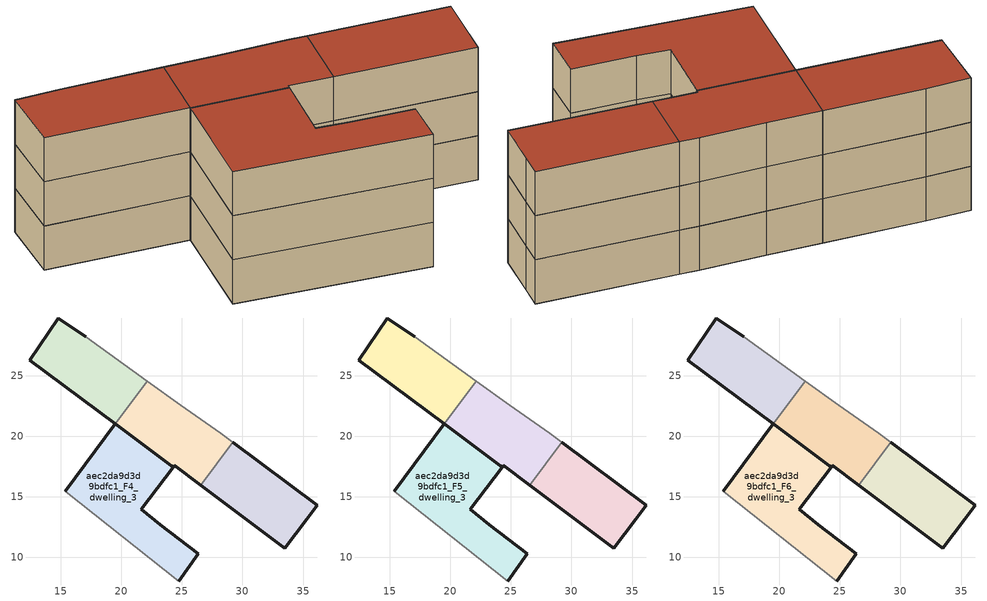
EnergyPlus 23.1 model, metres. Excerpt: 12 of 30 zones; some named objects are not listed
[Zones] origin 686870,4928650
aec2da9d3d9bdfc1_F4_dwelling_0
 floor to aec2da9d3d9bdfc1_F3_dwelling_0 (EU_floor_Construction): 35.3,13.12 36.18,14.3 29.21,19.49 26.56,15.94 33.49,10.72 z12
 wall outside (EU_wall_Construction): 29.21,19.49 36.18,14.3 35.3,13.12 33.49,10.72 26.56,15.94 z12:15
 wall to aec2da9d3d9bdfc1_F4_dwelling_1 (EU_wall_Construction): 26.56,15.94 29.21,19.49 z12:15
aec2da9d3d9bdfc1_F4_dwelling_1
 floor to aec2da9d3d9bdfc1_F3_dwelling_1 (EU_floor_Construction): 26.56,15.94 29.21,19.49 28.22,20.23 24.91,22.54 22.13,24.55 19.49,21.01 24.27,17.44 24.38,17.58 z12
 wall outside (EU_wall_Construction): 26.56,15.94 24.38,17.58 24.27,17.44 19.49,21.01 z12:15
 wall to aec2da9d3d9bdfc1_F4_dwelling_2 (EU_wall_Construction): 19.49,21.01 22.13,24.55 z12:15
 wall adiabatic (EU_wall_Construction): 22.13,24.55 24.91,22.54 28.22,20.23 29.21,19.49 z12:15
aec2da9d3d9bdfc1_F4_dwelling_2
 floor to aec2da9d3d9bdfc1_F3_dwelling_2 (EU_floor_Construction): 19.49,21.01 22.13,24.55 17.06,28.22 14.77,29.76 12.42,26.27 z12
 wall outside (EU_wall_Construction): 19.49,21.01 12.42,26.27 14.77,29.76 17.06,28.22 z12:15
 wall adiabatic (EU_wall_Construction): 17.06,28.22 22.13,24.55 z12:15
aec2da9d3d9bdfc1_F4_dwelling_3
 floor to aec2da9d3d9bdfc1_F3_dwelling_3 (EU_floor_Construction): 24.72,8.03 26.36,10.3 23.2,12.69 21.62,13.97 24.27,17.44 19.49,21.01 15.35,15.46 z12
 wall outside (EU_wall_Construction): 15.35,15.46 19.49,21.01 24.27,17.44 21.62,13.97 23.2,12.69 26.36,10.3 24.72,8.03 z12:15
 wall adiabatic (EU_wall_Construction): 24.72,8.03 15.35,15.46 z12:15
aec2da9d3d9bdfc1_F5_dwelling_0
 floor to aec2da9d3d9bdfc1_F4_dwelling_0 (EU_floor_Construction): 35.3,13.12 36.18,14.3 29.21,19.49 26.56,15.94 33.49,10.72 z15
 wall outside (EU_wall_Construction): 29.21,19.49 36.18,14.3 35.3,13.12 33.49,10.72 26.56,15.94 z15:18
 wall to aec2da9d3d9bdfc1_F5_dwelling_1 (EU_wall_Construction): 26.56,15.94 29.21,19.49 z15:18
aec2da9d3d9bdfc1_F5_dwelling_1
 floor to aec2da9d3d9bdfc1_F4_dwelling_1 (EU_floor_Construction): 26.56,15.94 29.21,19.49 28.22,20.23 24.91,22.54 22.13,24.55 19.49,21.01 24.27,17.44 24.38,17.58 z15
 wall outside (EU_wall_Construction): 26.56,15.94 24.38,17.58 24.27,17.44 19.49,21.01 z15:18
 wall to aec2da9d3d9bdfc1_F5_dwelling_2 (EU_wall_Construction): 19.49,21.01 22.13,24.55 z15:18
 wall adiabatic (EU_wall_Construction): 22.13,24.55 24.91,22.54 28.22,20.23 29.21,19.49 z15:18
aec2da9d3d9bdfc1_F5_dwelling_2
 floor to aec2da9d3d9bdfc1_F4_dwelling_2 (EU_floor_Construction): 19.49,21.01 22.13,24.55 17.06,28.22 14.77,29.76 12.42,26.27 z15
 wall outside (EU_wall_Construction): 19.49,21.01 12.42,26.27 14.77,29.76 17.06,28.22 z15:18
 wall adiabatic (EU_wall_Construction): 17.06,28.22 22.13,24.55 z15:18
aec2da9d3d9bdfc1_F5_dwelling_3
 floor to aec2da9d3d9bdfc1_F4_dwelling_3 (EU_floor_Construction): 24.72,8.03 26.36,10.3 23.2,12.69 21.62,13.97 24.27,17.44 19.49,21.01 15.35,15.46 z15
 wall outside (EU_wall_Construction): 15.35,15.46 19.49,21.01 24.27,17.44 21.62,13.97 23.2,12.69 26.36,10.3 24.72,8.03 z15:18
 wall adiabatic (EU_wall_Construction): 24.72,8.03 15.35,15.46 z15:18
aec2da9d3d9bdfc1_F6_dwelling_0
 floor to aec2da9d3d9bdfc1_F5_dwelling_0 (EU_floor_Construction): 35.3,13.12 36.18,14.3 29.21,19.49 26.56,15.94 33.49,10.72 z18
 wall outside (EU_wall_Construction): 29.21,19.49 36.18,14.3 35.3,13.12 33.49,10.72 26.56,15.94 z18:21
 wall to aec2da9d3d9bdfc1_F6_dwelling_1 (EU_wall_Construction): 26.56,15.94 29.21,19.49 z18:21
 roof outside (EU_roof_Construction): 36.18,14.3 35.3,13.12 33.49,10.72 26.56,15.94 29.21,19.49 z21
aec2da9d3d9bdfc1_F6_dwelling_1
 floor to aec2da9d3d9bdfc1_F5_dwelling_1 (EU_floor_Construction): 26.56,15.94 29.21,19.49 28.22,20.23 24.91,22.54 22.13,24.55 19.49,21.01 24.27,17.44 24.38,17.58 z18
 wall outside (EU_wall_Construction): 26.56,15.94 24.38,17.58 24.27,17.44 19.49,21.01 z18:21
 wall to aec2da9d3d9bdfc1_F6_dwelling_2 (EU_wall_Construction): 19.49,21.01 22.13,24.55 z18:21
 wall adiabatic (EU_wall_Construction): 22.13,24.55 24.91,22.54 28.22,20.23 29.21,19.49 z18:21
 roof outside (EU_roof_Construction): 28.22,20.23 29.21,19.49 26.56,15.94 24.38,17.58 24.27,17.44 19.49,21.01 22.13,24.55 24.91,22.54 z21
aec2da9d3d9bdfc1_F6_dwelling_2
 floor to aec2da9d3d9bdfc1_F5_dwelling_2 (EU_floor_Construction): 19.49,21.01 22.13,24.55 17.06,28.22 14.77,29.76 12.42,26.27 z18
 wall outside (EU_wall_Construction): 19.49,21.01 12.42,26.27 14.77,29.76 17.06,28.22 z18:21
 wall adiabatic (EU_wall_Construction): 17.06,28.22 22.13,24.55 z18:21
 roof outside (EU_roof_Construction): 22.13,24.55 19.49,21.01 12.42,26.27 14.77,29.76 17.06,28.22 z21
aec2da9d3d9bdfc1_F6_dwelling_3
 floor to aec2da9d3d9bdfc1_F5_dwelling_3 (EU_floor_Construction): 24.72,8.03 26.36,10.3 23.2,12.69 21.62,13.97 24.27,17.44 19.49,21.01 15.35,15.46 z18
 wall outside (EU_wall_Construction): 15.35,15.46 19.49,21.01 24.27,17.44 21.62,13.97 23.2,12.69 26.36,10.3 24.72,8.03 z18:21
 wall adiabatic (EU_wall_Construction): 24.72,8.03 15.35,15.46 z18:21
 roof outside (EU_roof_Construction): 24.27,17.44 21.62,13.97 23.2,12.69 26.36,10.3 24.72,8.03 15.35,15.46 19.49,21.01 z21
[Building]
EU S2 Campaign: North Axis=0; Terrain=City; Solar Distribution=FullExterior
[Site:Location]
Bologna: Latitude=44.5; Longitude=11.25; Time Zone=1; Elevation=37
[SizingPeriod:WeatherFileDays]
AnnualSizingPeriod: Begin Month=1; Begin Day of Month=1; End Month=12; End Day of Month=31; Day of Week for Start Day=Monday; Use Weather File Daylight Saving Period=No; Use Weather File Rain and Snow Indicators=No
[MATERIAL]
EU_InternalMass_Material: Roughness=MediumRough; Thickness=0.1; Conductivity=1; Density=1800; Specific Heat=900; Thermal Absorptance=0.9; Solar Absorptance=0.7; Visible Absorptance=0.7
[MATERIAL:NOMASS] Roughness=MediumRough; Thermal Absorptance=0.9; Solar Absorptance=0.7; Visible Absorptance=0.7
Name | Thermal Resistance
EU_wall_NoMass | 0.779417
EU_roof_NoMass | 0.435466
EU_floor_NoMass | 0.588222
[CONSTRUCTION]
EU_wall_Construction: EU_wall_NoMass
EU_roof_Construction: EU_roof_NoMass
EU_floor_Construction: EU_floor_NoMass
EU_InternalMass_Construction: EU_InternalMass_Material
[ZONE] Type=1; Multiplier=1; Ceiling Height=autocalculate; Floor Area=autocalculate; Part of Total Floor Area=Yes
Name | Volume
aec2da9d3d9bdfc1_F4_dwelling_0; aec2da9d3d9bdfc1_F5_dwelling_0; aec2da9d3d9bdfc1_F6_dwelling_0; aec2da9d3d9bdfc1_F4_dwelling_2; aec2da9d3d9bdfc1_F5_dwelling_2; aec2da9d3d9bdfc1_F6_dwelling_2 | 116.112
aec2da9d3d9bdfc1_F4_dwelling_1; aec2da9d3d9bdfc1_F5_dwelling_1; aec2da9d3d9bdfc1_F6_dwelling_1 | 116.123
aec2da9d3d9bdfc1_F4_dwelling_3; aec2da9d3d9bdfc1_F5_dwelling_3; aec2da9d3d9bdfc1_F6_dwelling_3 | 174.137
[INTERNALMASS] Construction=EU_InternalMass_Construction
Name | Zone or ZoneList | Surface Area
aec2da9d3d9bdfc1_F4_dwelling_0_EU_InternalMass | aec2da9d3d9bdfc1_F4_dwelling_0 | 58.0536
aec2da9d3d9bdfc1_F4_dwelling_1_EU_InternalMass | aec2da9d3d9bdfc1_F4_dwelling_1 | 58.0539
aec2da9d3d9bdfc1_F4_dwelling_2_EU_InternalMass | aec2da9d3d9bdfc1_F4_dwelling_2 | 70.9279
aec2da9d3d9bdfc1_F4_dwelling_3_EU_InternalMass | aec2da9d3d9bdfc1_F4_dwelling_3 | 45.1747
aec2da9d3d9bdfc1_F5_dwelling_0_EU_InternalMass | aec2da9d3d9bdfc1_F5_dwelling_0 | 58.0536
aec2da9d3d9bdfc1_F5_dwelling_1_EU_InternalMass | aec2da9d3d9bdfc1_F5_dwelling_1 | 58.0539
aec2da9d3d9bdfc1_F5_dwelling_2_EU_InternalMass | aec2da9d3d9bdfc1_F5_dwelling_2 | 70.9279
aec2da9d3d9bdfc1_F5_dwelling_3_EU_InternalMass | aec2da9d3d9bdfc1_F5_dwelling_3 | 45.1747
aec2da9d3d9bdfc1_F6_dwelling_0_EU_InternalMass | aec2da9d3d9bdfc1_F6_dwelling_0 | 58.0536
aec2da9d3d9bdfc1_F6_dwelling_1_EU_InternalMass | aec2da9d3d9bdfc1_F6_dwelling_1 | 58.0539
aec2da9d3d9bdfc1_F6_dwelling_2_EU_InternalMass | aec2da9d3d9bdfc1_F6_dwelling_2 | 70.9279
aec2da9d3d9bdfc1_F6_dwelling_3_EU_InternalMass | aec2da9d3d9bdfc1_F6_dwelling_3 | 45.1747
[OTHEREQUIPMENT] Fuel Type=Electricity; Design Level Calculation Method=Watts/Area; Power per Zone Floor Area=1; Fraction Latent=0; Fraction Radiant=0; Fraction Lost=0; Carbon Dioxide Generation Rate=0; EndUse Subcategory=EU_Step8_InternalGains
Name | Zone or ZoneList or Space or SpaceList | Schedule
EU_Step8_InternalGain_aec2da9d3d9bdfc1_F4_dwelling_0_f000 | aec2da9d3d9bdfc1_F4_dwelling_0 | EU_Step8_GainSchedule_aec2da9d3d9bdfc1_F4_dwelling_0_f000
EU_Step8_InternalGain_aec2da9d3d9bdfc1_F4_dwelling_1_f000 | aec2da9d3d9bdfc1_F4_dwelling_1 | EU_Step8_GainSchedule_aec2da9d3d9bdfc1_F4_dwelling_1_f000
EU_Step8_InternalGain_aec2da9d3d9bdfc1_F4_dwelling_2_f000 | aec2da9d3d9bdfc1_F4_dwelling_2 | EU_Step8_GainSchedule_aec2da9d3d9bdfc1_F4_dwelling_2_f000
EU_Step8_InternalGain_aec2da9d3d9bdfc1_F4_dwelling_3_f000 | aec2da9d3d9bdfc1_F4_dwelling_3 | EU_Step8_GainSchedule_aec2da9d3d9bdfc1_F4_dwelling_3_f000
EU_Step8_InternalGain_aec2da9d3d9bdfc1_F5_dwelling_0_f000 | aec2da9d3d9bdfc1_F5_dwelling_0 | EU_Step8_GainSchedule_aec2da9d3d9bdfc1_F5_dwelling_0_f000
EU_Step8_InternalGain_aec2da9d3d9bdfc1_F5_dwelling_1_f000 | aec2da9d3d9bdfc1_F5_dwelling_1 | EU_Step8_GainSchedule_aec2da9d3d9bdfc1_F5_dwelling_1_f000
EU_Step8_InternalGain_aec2da9d3d9bdfc1_F5_dwelling_2_f000 | aec2da9d3d9bdfc1_F5_dwelling_2 | EU_Step8_GainSchedule_aec2da9d3d9bdfc1_F5_dwelling_2_f000
EU_Step8_InternalGain_aec2da9d3d9bdfc1_F5_dwelling_3_f000 | aec2da9d3d9bdfc1_F5_dwelling_3 | EU_Step8_GainSchedule_aec2da9d3d9bdfc1_F5_dwelling_3_f000
EU_Step8_InternalGain_aec2da9d3d9bdfc1_F6_dwelling_0_f000 | aec2da9d3d9bdfc1_F6_dwelling_0 | EU_Step8_GainSchedule_aec2da9d3d9bdfc1_F6_dwelling_0_f000
EU_Step8_InternalGain_aec2da9d3d9bdfc1_F6_dwelling_1_f000 | aec2da9d3d9bdfc1_F6_dwelling_1 | EU_Step8_GainSchedule_aec2da9d3d9bdfc1_F6_dwelling_1_f000
EU_Step8_InternalGain_aec2da9d3d9bdfc1_F6_dwelling_2_f000 | aec2da9d3d9bdfc1_F6_dwelling_2 | EU_Step8_GainSchedule_aec2da9d3d9bdfc1_F6_dwelling_2_f000
EU_Step8_InternalGain_aec2da9d3d9bdfc1_F6_dwelling_3_f000 | aec2da9d3d9bdfc1_F6_dwelling_3 | EU_Step8_GainSchedule_aec2da9d3d9bdfc1_F6_dwelling_3_f000
[ZONEVENTILATION:DESIGNFLOWRATE] Schedule=EU_AlwaysOn; Design Flow Rate Calculation Method=AirChanges/Hour; Air Changes per Hour=0.712058; Ventilation Type=Natural; Fan Pressure Rise=0; Fan Total Efficiency=1; Constant Term Coefficient=1; Temperature Term Coefficient=0; Velocity Term Coefficient=0; Velocity Squared Term Coefficient=0; Minimum Indoor Temperature=-100; Maximum Indoor Temperature=100; Delta Temperature=-100; Minimum Outdoor Temperature=-100; Maximum Outdoor Temperature=100; Maximum Wind Speed=40
Name | Zone or ZoneList or Space or SpaceList
EU_ConstantAir_aec2da9d3d9bdfc1_F4_dwelling_0 | aec2da9d3d9bdfc1_F4_dwelling_0
EU_ConstantAir_aec2da9d3d9bdfc1_F4_dwelling_1 | aec2da9d3d9bdfc1_F4_dwelling_1
EU_ConstantAir_aec2da9d3d9bdfc1_F4_dwelling_2 | aec2da9d3d9bdfc1_F4_dwelling_2
EU_ConstantAir_aec2da9d3d9bdfc1_F4_dwelling_3 | aec2da9d3d9bdfc1_F4_dwelling_3
EU_ConstantAir_aec2da9d3d9bdfc1_F5_dwelling_0 | aec2da9d3d9bdfc1_F5_dwelling_0
EU_ConstantAir_aec2da9d3d9bdfc1_F5_dwelling_1 | aec2da9d3d9bdfc1_F5_dwelling_1
EU_ConstantAir_aec2da9d3d9bdfc1_F5_dwelling_2 | aec2da9d3d9bdfc1_F5_dwelling_2
EU_ConstantAir_aec2da9d3d9bdfc1_F5_dwelling_3 | aec2da9d3d9bdfc1_F5_dwelling_3
EU_ConstantAir_aec2da9d3d9bdfc1_F6_dwelling_0 | aec2da9d3d9bdfc1_F6_dwelling_0
EU_ConstantAir_aec2da9d3d9bdfc1_F6_dwelling_1 | aec2da9d3d9bdfc1_F6_dwelling_1
EU_ConstantAir_aec2da9d3d9bdfc1_F6_dwelling_2 | aec2da9d3d9bdfc1_F6_dwelling_2
EU_ConstantAir_aec2da9d3d9bdfc1_F6_dwelling_3 | aec2da9d3d9bdfc1_F6_dwelling_3
[HVACTEMPLATE:THERMOSTAT] Constant Heating Setpoint=20; Constant Cooling Setpoint=50
EU_HeatOnly_aec2da9d3d9bdfc1_F4_dwelling_1; EU_HeatOnly_aec2da9d3d9bdfc1_F4_dwelling_2; EU_HeatOnly_aec2da9d3d9bdfc1_F4_dwelling_3; EU_HeatOnly_aec2da9d3d9bdfc1_F5_dwelling_0; EU_HeatOnly_aec2da9d3d9bdfc1_F5_dwelling_1; EU_HeatOnly_aec2da9d3d9bdfc1_F5_dwelling_2; EU_HeatOnly_aec2da9d3d9bdfc1_F5_dwelling_3; EU_HeatOnly_aec2da9d3d9bdfc1_F6_dwelling_0; EU_HeatOnly_aec2da9d3d9bdfc1_F6_dwelling_1; EU_HeatOnly_aec2da9d3d9bdfc1_F6_dwelling_2; EU_HeatOnly_aec2da9d3d9bdfc1_F6_dwelling_3
[HVACTEMPLATE:ZONE:IDEALLOADSAIRSYSTEM] System Availability Schedule=EU_AlwaysOn; Maximum Heating Supply Air Temperature=50; Minimum Cooling Supply Air Temperature=13; Maximum Heating Supply Air Humidity Ratio=0.0156; Minimum Cooling Supply Air Humidity Ratio=0.0077; Heating Limit=NoLimit; Cooling Limit=NoLimit; Heating Availability Schedule=EU_AlwaysOn; Cooling Availability Schedule=EU_CoolingOff; Dehumidification Control Type=ConstantSensibleHeatRatio; Cooling Sensible Heat Ratio=0.7; Dehumidification Setpoint=60; Humidification Control Type=None; Humidification Setpoint=30; Outdoor Air Method=None; Outdoor Air Flow Rate per Person=0.00944; Outdoor Air Flow Rate per Zone Floor Area=0; Outdoor Air Flow Rate per Zone=0; Demand Controlled Ventilation Type=None; Outdoor Air Economizer Type=NoEconomizer; Heat Recovery Type=None; Sensible Heat Recovery Effectiveness=0.7; Latent Heat Recovery Effectiveness=0.65
Name | Template Thermostat
aec2da9d3d9bdfc1_F4_dwelling_0 | EU_HeatOnly_aec2da9d3d9bdfc1_F4_dwelling_0
aec2da9d3d9bdfc1_F4_dwelling_1 | EU_HeatOnly_aec2da9d3d9bdfc1_F4_dwelling_1
aec2da9d3d9bdfc1_F4_dwelling_2 | EU_HeatOnly_aec2da9d3d9bdfc1_F4_dwelling_2
aec2da9d3d9bdfc1_F4_dwelling_3 | EU_HeatOnly_aec2da9d3d9bdfc1_F4_dwelling_3
aec2da9d3d9bdfc1_F5_dwelling_0 | EU_HeatOnly_aec2da9d3d9bdfc1_F5_dwelling_0
aec2da9d3d9bdfc1_F5_dwelling_1 | EU_HeatOnly_aec2da9d3d9bdfc1_F5_dwelling_1
aec2da9d3d9bdfc1_F5_dwelling_2 | EU_HeatOnly_aec2da9d3d9bdfc1_F5_dwelling_2
aec2da9d3d9bdfc1_F5_dwelling_3 | EU_HeatOnly_aec2da9d3d9bdfc1_F5_dwelling_3
aec2da9d3d9bdfc1_F6_dwelling_0 | EU_HeatOnly_aec2da9d3d9bdfc1_F6_dwelling_0
aec2da9d3d9bdfc1_F6_dwelling_1 | EU_HeatOnly_aec2da9d3d9bdfc1_F6_dwelling_1
aec2da9d3d9bdfc1_F6_dwelling_2 | EU_HeatOnly_aec2da9d3d9bdfc1_F6_dwelling_2
aec2da9d3d9bdfc1_F6_dwelling_3 | EU_HeatOnly_aec2da9d3d9bdfc1_F6_dwelling_3
[SIZING:ZONE] Zone Cooling Design Supply Air Temperature Input Method=SupplyAirTemperature; Zone Cooling Design Supply Air Temperature=13; Zone Heating Design Supply Air Temperature Input Method=SupplyAirTemperature; Zone Heating Design Supply Air Temperature=50; Zone Cooling Design Supply Air Humidity Ratio=0.008; Zone Heating Design Supply Air Humidity Ratio=0.008; Cooling Design Air Flow Method=DesignDay; Cooling Design Air Flow Rate=0; Cooling Minimum Air Flow per Zone Floor Area=0.000762; Cooling Minimum Air Flow=0; Cooling Minimum Air Flow Fraction=0.2; Heating Design Air Flow Method=DesignDay; Heating Design Air Flow Rate=0; Heating Maximum Air Flow per Zone Floor Area=0.002032; Heating Maximum Air Flow=0.141576; Heating Maximum Air Flow Fraction=0.3; Account for Dedicated Outdoor Air System=No; Dedicated Outdoor Air System Control Strategy=NeutralSupplyAir; Dedicated Outdoor Air Low Setpoint Temperature for Design=autosize; Dedicated Outdoor Air High Setpoint Temperature for Design=autosize; Zone Load Sizing Method=Sensible Load Only No Latent Load; Zone Latent Cooling Design Supply Air Humidity Ratio Input Method=HumidityRatioDifference; Zone Cooling Design Supply Air Humidity Ratio Difference=0.005; Zone Latent Heating Design Supply Air Humidity Ratio Input Method=HumidityRatioDifference; Zone Humidification Design Supply Air Humidity Ratio Difference=0.005
aec2da9d3d9bdfc1_F4_dwelling_0; aec2da9d3d9bdfc1_F4_dwelling_1; aec2da9d3d9bdfc1_F4_dwelling_2; aec2da9d3d9bdfc1_F4_dwelling_3; aec2da9d3d9bdfc1_F5_dwelling_0; aec2da9d3d9bdfc1_F5_dwelling_1; aec2da9d3d9bdfc1_F5_dwelling_2; aec2da9d3d9bdfc1_F5_dwelling_3; aec2da9d3d9bdfc1_F6_dwelling_0; aec2da9d3d9bdfc1_F6_dwelling_1; aec2da9d3d9bdfc1_F6_dwelling_2; aec2da9d3d9bdfc1_F6_dwelling_3
[SCHEDULE:CONSTANT]
Name | Hourly Value
EU_AlwaysOn | 1
EU_CoolingOff | 0
[SCHEDULE:FILE] Column Number=1; Rows to Skip at Top=0; Number of Hours of Data=8760; Column Separator=Comma; Interpolate to Timestep=No; Minutes per Item=60; Adjust Schedule for Daylight Savings=Yes
Name | File
EU_Step8_GainSchedule_aec2da9d3d9bdfc1_F4_dwelling_0_f000 | ../../schedules/aec2da9d3d9bdfc1/aec2da9d3d9bdfc1_F4_dwelling_0_f000_gain.csv
EU_Step8_GainSchedule_aec2da9d3d9bdfc1_F4_dwelling_1_f000 | ../../schedules/aec2da9d3d9bdfc1/aec2da9d3d9bdfc1_F4_dwelling_1_f000_gain.csv
EU_Step8_GainSchedule_aec2da9d3d9bdfc1_F4_dwelling_2_f000 | ../../schedules/aec2da9d3d9bdfc1/aec2da9d3d9bdfc1_F4_dwelling_2_f000_gain.csv
EU_Step8_GainSchedule_aec2da9d3d9bdfc1_F4_dwelling_3_f000 | ../../schedules/aec2da9d3d9bdfc1/aec2da9d3d9bdfc1_F4_dwelling_3_f000_gain.csv
EU_Step8_GainSchedule_aec2da9d3d9bdfc1_F5_dwelling_0_f000 | ../../schedules/aec2da9d3d9bdfc1/aec2da9d3d9bdfc1_F5_dwelling_0_f000_gain.csv
EU_Step8_GainSchedule_aec2da9d3d9bdfc1_F5_dwelling_1_f000 | ../../schedules/aec2da9d3d9bdfc1/aec2da9d3d9bdfc1_F5_dwelling_1_f000_gain.csv
EU_Step8_GainSchedule_aec2da9d3d9bdfc1_F5_dwelling_2_f000 | ../../schedules/aec2da9d3d9bdfc1/aec2da9d3d9bdfc1_F5_dwelling_2_f000_gain.csv
EU_Step8_GainSchedule_aec2da9d3d9bdfc1_F5_dwelling_3_f000 | ../../schedules/aec2da9d3d9bdfc1/aec2da9d3d9bdfc1_F5_dwelling_3_f000_gain.csv
EU_Step8_GainSchedule_aec2da9d3d9bdfc1_F6_dwelling_0_f000 | ../../schedules/aec2da9d3d9bdfc1/aec2da9d3d9bdfc1_F6_dwelling_0_f000_gain.csv
EU_Step8_GainSchedule_aec2da9d3d9bdfc1_F6_dwelling_1_f000 | ../../schedules/aec2da9d3d9bdfc1/aec2da9d3d9bdfc1_F6_dwelling_1_f000_gain.csv
EU_Step8_GainSchedule_aec2da9d3d9bdfc1_F6_dwelling_2_f000 | ../../schedules/aec2da9d3d9bdfc1/aec2da9d3d9bdfc1_F6_dwelling_2_f000_gain.csv
EU_Step8_GainSchedule_aec2da9d3d9bdfc1_F6_dwelling_3_f000 | ../../schedules/aec2da9d3d9bdfc1/aec2da9d3d9bdfc1_F6_dwelling_3_f000_gain.csv
